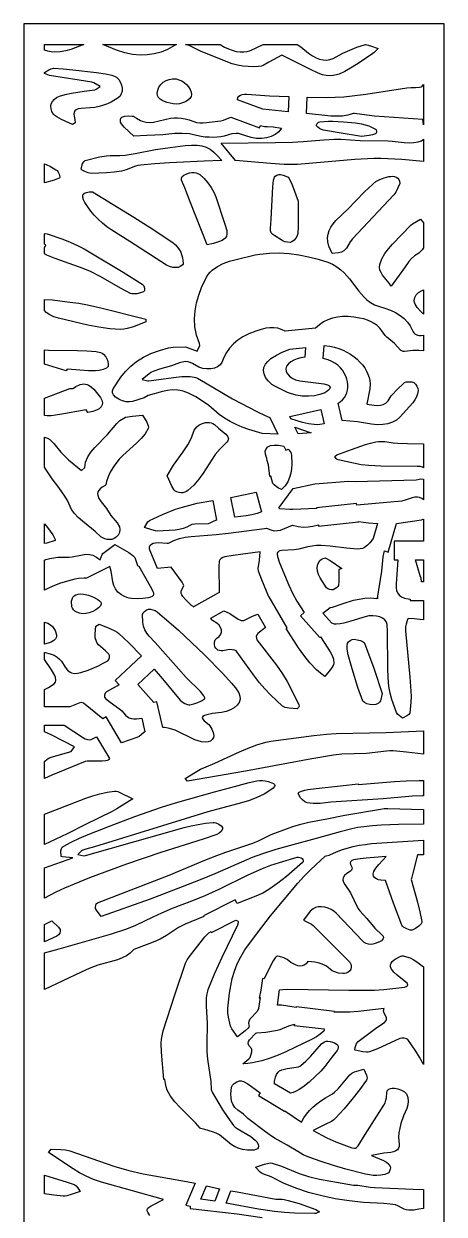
# Model space of a CAD drawing. Extents: x 0 to 408, y 0 to 2000.
# Drawn here: x 0 to 408, y 844 to 2000 of the extents above; entities that cross this region are included whole.
import ezdxf

# ---------------------------------------------------------------- set-up
doc = ezdxf.new("R2010")
doc.units = 0
doc.layers.add('CUT', color=1, linetype='Continuous')
doc.layers.add('OUTLINE', color=7, linetype='Continuous')

msp = doc.modelspace()

# ---------------------------------------------------------------- linework, layer by layer
at = {"layer": 'CUT'}
for points in [[(20, 1980), (58.23, 1980), (45.62, 1975.21), (40.71, 1973.7), (35.43, 1972.72), (29.68, 1972.52), (26.59, 1972.79), (23.35, 1973.37), (20, 1974.25)], [(90.07, 1974.43), (76.64, 1980), (148.34, 1980), (146.1, 1979.03), (139.53, 1975.12), (133.15, 1972.5), (126.6, 1970.7), (119.85, 1969.72), (112.85, 1969.59), (105.57, 1970.32), (97.99, 1971.93)], [(300.21, 1966.45), (309.77, 1971.44), (316.41, 1974.47), (323.34, 1977.2), (330.5, 1979.63), (331.65, 1979.77), (333.08, 1979.59), (336.52, 1978.58), (343.98, 1975.9), (340.16, 1972.22), (338.7, 1971.12), (325.41, 1962.23), (318.58, 1957.89), (311.46, 1953.75), (306.21, 1951.26), (303.33, 1950.32), (300.26, 1949.69), (296.99, 1949.47), (293.5, 1949.75), (289.76, 1950.61), (285.78, 1952.14), (277.45, 1956.09), (250.28, 1969.54), (237.82, 1962.78), (232.18, 1959.37), (230.83, 1958.95), (227.3, 1958.41), (222.9, 1958.25), (217.9, 1958.47), (212.61, 1959.03), (207.32, 1959.95), (202.31, 1961.2), (197.89, 1962.76), (171.41, 1973.55), (160.57, 1978.78), (158.39, 1979.65), (156.96, 1980), (190.61, 1980), (194.92, 1977.39), (198.59, 1975.64), (202.36, 1974.25), (206.15, 1973.25), (209.88, 1972.7), (213.47, 1972.64), (216.84, 1973.11), (219.92, 1974.16), (232.19, 1980), (265.38, 1980), (268.83, 1977.54), (276.4, 1971.62), (280.09, 1968.96), (283.63, 1966.98), (287.06, 1965.64), (290.41, 1964.94), (293.69, 1964.86), (296.95, 1965.37)], [(49.62, 1907.2), (49.91, 1904.01), (47.29, 1902.17), (36.67, 1907.01), (31.92, 1909.53), (30.08, 1910.88), (28.76, 1912.31), (27.31, 1914.88), (26.48, 1917.44), (26.28, 1919.94), (26.7, 1922.33), (27.75, 1924.55), (29.42, 1926.57), (31.72, 1928.32), (34.63, 1929.76), (40.14, 1931.47), (46.17, 1932.7), (58.63, 1934.71), (66.39, 1935.51), (68.81, 1935.94), (70.35, 1936.52), (74.21, 1939.12), (68.04, 1942.56), (65.96, 1943.22), (25.07, 1949.86), (20, 1951.75), (20, 1952.67), (24.19, 1955.23), (26.53, 1956.39), (28.97, 1956.78), (38.25, 1956.18), (47.56, 1955.35), (70.54, 1952.82), (79.34, 1951.46), (85.42, 1950.28), (88.74, 1948.98), (89.99, 1948.14), (92.18, 1945.81), (93.81, 1943.16), (94.89, 1940.33), (95.39, 1937.45), (95.31, 1934.64), (94.64, 1932.04), (93.36, 1929.79), (91.46, 1927.99), (84.86, 1924.05), (81.23, 1922.37), (77.38, 1920.92), (73.28, 1919.74), (68.93, 1918.85), (64.3, 1918.29), (55.73, 1917.92), (52.91, 1917.41), (50.87, 1916.59), (49.51, 1915.46), (48.76, 1914.05), (48.54, 1912.37), (48.77, 1910.44)], [(159.27, 1925.84), (156.83, 1924.39), (154.02, 1923.23), (151, 1922.44), (147.92, 1922.1), (144.94, 1922.28), (139.09, 1923.71), (136.47, 1924.59), (134.15, 1925.64), (132.21, 1926.92), (130.74, 1928.48), (129.82, 1930.37), (129.53, 1932.63), (129.98, 1935.73), (131.15, 1938.57), (132.95, 1941.1), (135.27, 1943.23), (138.02, 1944.9), (141.08, 1946.04), (144.36, 1946.57), (147.76, 1946.44), (150.54, 1945.75), (153.22, 1944.54), (155.74, 1942.9), (158.01, 1940.92), (159.94, 1938.68), (161.44, 1936.27), (162.44, 1933.77), (162.84, 1931.27), (162.43, 1929.36), (161.19, 1927.52)], [(256.63, 1914.5), (231.91, 1917.07), (207.38, 1926.22), (207.86, 1928.43), (208.81, 1929.75), (210.2, 1930.69), (211.98, 1931.3), (214.13, 1931.62), (216.61, 1931.72), (238.45, 1930.21), (257.11, 1929.36)], [(297.92, 1910.38), (274.39, 1912.85), (274.91, 1928.85), (293.91, 1928.55), (302.3, 1928.72), (310.53, 1929.16), (318.53, 1929.93), (332.11, 1931.72), (371.9, 1937.79), (375.96, 1938.03), (380.27, 1938.05), (384.06, 1938.33), (385.52, 1938.72), (386.57, 1939.37), (388, 1940.96), (388, 1902.02), (387.27, 1907.03), (340.27, 1910.47), (332.89, 1911.28), (320.87, 1912.94), (319.71, 1912.78), (314.59, 1911.25), (309.22, 1910.44), (303.65, 1910.19)], [(187.58, 1889.88), (183.79, 1889.71), (179.9, 1889.78), (176.02, 1890.09), (172.22, 1890.64), (164.61, 1892.36), (160.79, 1893.03), (153.59, 1893.66), (146.71, 1893.47), (134.9, 1892.11), (119.39, 1891.63), (106.63, 1890.85), (97.48, 1899.7), (94.81, 1902.85), (93.97, 1904.64), (93.73, 1906.67), (94.13, 1908.46), (95.19, 1909.51), (98.17, 1910.22), (101.82, 1910.56), (105.18, 1910.45), (106.44, 1910.2), (107.26, 1909.81), (109.24, 1908.3), (113.13, 1906.1), (115.03, 1905.37), (118.74, 1904.52), (122.32, 1904.34), (125.77, 1904.66), (142.39, 1908.23), (145.8, 1908.64), (149.23, 1908.75), (152.77, 1908.52), (156.52, 1907.88), (160.54, 1906.78), (164.94, 1905.14), (167.68, 1904.31), (170.73, 1903.92), (174.02, 1903.88), (177.46, 1904.11), (191.33, 1905.84), (193.95, 1906.38), (201.07, 1909.39), (228.91, 1899), (229.75, 1901.29), (233.65, 1900.45), (236.5, 1900.19), (241.94, 1900.04), (250.06, 1898.59), (247.4, 1895.19), (244.05, 1892.48), (240.11, 1890.47), (235.69, 1889.17), (230.89, 1888.6), (225.8, 1888.78), (220.53, 1889.71), (210.43, 1892.97), (208.28, 1893.38), (206.2, 1893.55), (202.02, 1893.16), (194.48, 1890.93), (191.17, 1890.28)], [(285.33, 1899.62), (284.23, 1900.91), (284.17, 1902.01), (284.84, 1903.29), (285.97, 1904.38), (287.29, 1904.92), (295.71, 1905.41), (300.03, 1905.39), (310.24, 1904.84), (322.01, 1903.73), (327.87, 1902.86), (331.31, 1902.05), (334.74, 1900.86), (341.29, 1897.86), (341.91, 1896.93), (342.17, 1895.39), (342.02, 1893.88), (341.38, 1893.03), (338.42, 1892.2), (335.24, 1891.6), (327.89, 1890.67), (308.17, 1893.71), (290.9, 1896.66), (288.98, 1897.28), (287.02, 1898.34)], [(252.77, 1863.53), (239.38, 1864.41), (205.53, 1867.18), (191.59, 1884.03), (244.28, 1884.72), (260.84, 1885.15), (271.11, 1885.74), (291.28, 1887.47), (301.4, 1888.07), (307.6, 1888.01), (326.56, 1886.69), (353.69, 1886.46), (357.51, 1886.21), (369.1, 1884.83), (373.99, 1884.5), (378.58, 1884.62), (382.66, 1885.26), (386.04, 1886.52), (387.41, 1887.4), (388, 1887.96), (388, 1866.38), (367, 1868.17), (353.28, 1869.05), (346.47, 1869.24), (339.74, 1869.19), (321.31, 1868.26), (265.75, 1863.51), (259.35, 1863.33)], [(57.06, 1864.23), (58.53, 1866.47), (59.54, 1867.26), (60.77, 1867.76), (73.3, 1870.87), (80.12, 1871.9), (83.86, 1872.13), (93.1, 1872.09), (98.21, 1872.46), (108.2, 1874), (127.89, 1877.87), (142.18, 1880.03), (156.61, 1881.79), (162.8, 1882.19), (168.13, 1882.1), (172.77, 1881.45), (176.91, 1880.16), (180.74, 1878.18), (184.42, 1875.42), (188.14, 1871.82), (192.08, 1867.32), (175, 1866.77), (141.29, 1864.97), (127.21, 1864.04), (113.17, 1862.84), (110.7, 1862.43), (108.37, 1861.78), (99.5, 1858.18), (94.73, 1856.87), (87.67, 1855.89), (80.37, 1855.24), (65.36, 1854.66), (62.6, 1855.19), (59.36, 1856.46), (56.68, 1857.88), (55.62, 1858.87)], [(34.44, 1853.93), (34.97, 1851.54), (34.85, 1850.68), (34.43, 1850.2), (29.47, 1848.23), (20, 1845.5), (20, 1864.06), (21.68, 1863.45), (25.97, 1861.32), (31.23, 1858.34), (32.22, 1857.56), (33.11, 1856.49)], [(192.64, 1789.76), (189.05, 1788.21), (184.19, 1786.8), (177.96, 1785.42), (161.48, 1827.17), (156.28, 1840.9), (153.09, 1848.27), (153.03, 1850.03), (153.71, 1851.68), (155.34, 1853.16), (158.15, 1854.43), (160.76, 1855.19), (163.08, 1855.61), (165.19, 1855.68), (167.14, 1855.37), (169.01, 1854.67), (170.86, 1853.57), (174.75, 1850.1), (178.62, 1845.6), (181.76, 1841.07), (184.29, 1836.52), (186.35, 1831.95), (195.25, 1805.51), (196.94, 1799.18), (197.14, 1796.14), (196.57, 1793.62), (195.11, 1791.53)], [(247.38, 1853.63), (249.1, 1853.69), (251.59, 1853.12), (254.22, 1852.18), (256.43, 1851.05), (257.63, 1849.89), (260.31, 1843.6), (266.22, 1827.73), (266.31, 1803.35), (265.96, 1796.31), (265.35, 1794.06), (264.04, 1791.93), (262.24, 1789.95), (260.17, 1788.2), (258.54, 1787.8), (255.98, 1787.85), (253.42, 1788.28), (251.76, 1788.99), (249.94, 1790.36), (243.54, 1794.02), (241.66, 1795.4), (240.21, 1797), (239.35, 1798.93), (239.27, 1801.27), (240.22, 1810.44), (241.62, 1841.56), (242.44, 1848.08), (243.22, 1851.23), (244.02, 1852.22), (245.55, 1853.08)], [(302.94, 1808.95), (314.63, 1819.92), (330.46, 1836.43), (338.62, 1844.46), (341.76, 1846.8), (345.58, 1848.77), (349.84, 1850.37), (354.29, 1851.6), (356.1, 1851.9), (357.96, 1851.96), (359.78, 1851.73), (361.46, 1851.19), (362.91, 1850.28), (364.04, 1848.98), (364.76, 1847.25), (364.98, 1845.05), (361.01, 1836.63), (359.01, 1833.91), (319.09, 1791.11), (316.9, 1788.22), (313.06, 1782.16), (310.58, 1779.45), (308.45, 1778.38), (305.54, 1777.77), (299.16, 1776.86), (296.02, 1784.09), (295.11, 1788.2), (294.89, 1792.09), (295.33, 1795.78), (296.39, 1799.29), (298.03, 1802.64), (300.23, 1805.85)], [(68.44, 1814.12), (65.07, 1818.12), (62.02, 1822.27), (59.26, 1826.59), (57.92, 1829.14), (57.2, 1831.28), (57.12, 1833.05), (57.68, 1834.46), (58.91, 1835.53), (60.82, 1836.29), (63.43, 1836.75), (66.75, 1836.93), (106.77, 1812.19), (126.21, 1799.89), (144.96, 1787.39), (147.29, 1785.48), (149.26, 1783.26), (150.91, 1780.81), (152.24, 1778.2), (154.04, 1772.82), (154.82, 1767.69), (154.52, 1766.39), (153.5, 1765.2), (151.89, 1764.22), (149.77, 1763.54), (147.27, 1763.27), (144.5, 1763.48), (141.55, 1764.28), (138.55, 1765.77), (103.01, 1788.69), (85.53, 1799.55), (80.67, 1803), (76.22, 1806.57), (72.15, 1810.27)], [(348.23, 1756.04), (346.71, 1758.45), (345.68, 1760.93), (345.29, 1763.55), (345.65, 1766.39), (347.63, 1771.87), (350.43, 1776.92), (353.86, 1781.64), (357.76, 1786.11), (375.76, 1804.52), (377.15, 1805.68), (385.04, 1810.21), (388, 1806.87), (388, 1782.48), (386.53, 1780.42), (383.36, 1777.4), (379.25, 1774.64), (376.19, 1772.26), (373.8, 1769.33), (369.6, 1763.03), (356.66, 1745.3), (354.47, 1748.31)], [(117.06, 1741.16), (116.74, 1740.32), (116.2, 1739.78), (113.38, 1738.68), (109.79, 1737.93), (106.25, 1737.74), (104.75, 1737.91), (103.56, 1738.29), (93.79, 1743.43), (74.62, 1754.28), (64.69, 1759.44), (57.48, 1762.52), (30.27, 1772.01), (22.38, 1775.4), (20, 1776.73), (20, 1782.42), (21.22, 1785.29), (20, 1786.02), (20, 1796.1), (20.76, 1796.29), (22.74, 1796.2), (37.78, 1790.91), (45.06, 1787.98), (52.08, 1784.82), (58.72, 1781.38), (65.09, 1777.69), (96.55, 1758.79), (114.94, 1747.27), (116.33, 1745.61), (117.08, 1743.34)], [(350.69, 1697.39), (347.62, 1702), (345.42, 1704.62), (342.91, 1706.96), (340.1, 1709.01), (337, 1710.77), (333.6, 1712.25), (329.91, 1713.45), (325.93, 1714.37), (320.25, 1715.25), (314.75, 1715.7), (309.45, 1715.68), (304.38, 1715.18), (299.58, 1714.17), (295.05, 1712.62), (290.84, 1710.51), (286.97, 1707.81), (282.98, 1704.65), (253.68, 1701.66), (250.77, 1703.02), (246.69, 1704.35), (242.82, 1704.98), (238.93, 1704.97), (234.83, 1704.38), (230.28, 1703.25), (225.06, 1701.66), (218.36, 1699.12), (212.56, 1696.17), (207.59, 1692.84), (203.37, 1689.15), (199.79, 1685.11), (196.78, 1680.77), (194.25, 1676.13), (192.09, 1671.23), (190.53, 1668.79), (188.13, 1666.92), (185.06, 1665.64), (181.52, 1664.96), (177.68, 1664.91), (173.74, 1665.5), (169.87, 1666.74), (163.85, 1670.11), (161.6, 1671.13), (159.47, 1671.74), (157.41, 1671.99), (155.38, 1671.91), (151.19, 1670.9), (143.44, 1668.09), (131.77, 1664.78), (126.17, 1662.86), (123.18, 1661.31), (114.74, 1654.75), (120.21, 1653.42), (121.22, 1653.38), (145.36, 1656.59), (153.44, 1657.42), (157.28, 1657.61), (161.37, 1657.48), (165.26, 1656.93), (166.99, 1656.45), (168.49, 1655.83), (176.48, 1651.49), (202.63, 1635.87), (226.97, 1623.29), (234.19, 1619.68), (238.74, 1617.63), (246.57, 1601.63), (231.28, 1602.25), (218.25, 1606.18), (212.01, 1608.44), (206, 1610.98), (200.24, 1613.82), (194.78, 1617.03), (189.63, 1620.64), (179.45, 1629.32), (173.42, 1633.71), (166.86, 1637.76), (159.9, 1641.36), (157.17, 1642.49), (154.51, 1643.35), (151.89, 1643.96), (149.33, 1644.34), (144.32, 1644.48), (139.46, 1643.97), (134.71, 1642.98), (120.8, 1639.03), (116.88, 1636.89), (105.62, 1633.28), (102.61, 1632.91), (99.4, 1633.06), (95.94, 1633.89), (94.1, 1634.61), (92.17, 1635.57), (88.96, 1637.66), (87.02, 1639.69), (86.14, 1641.66), (86.11, 1643.59), (86.71, 1645.49), (94.1, 1657.08), (98.59, 1662.58), (103.71, 1667.65), (109.51, 1672.26), (116.06, 1676.37), (123.39, 1679.93), (131.55, 1682.91), (140.58, 1685.28), (145.01, 1685.94), (156.9, 1686.39), (168.4, 1682.09), (170.82, 1687.76), (170.62, 1689.57), (167.7, 1697.82), (166.1, 1705.86), (165.65, 1713.71), (166.23, 1721.41), (167.68, 1728.98), (169.85, 1736.46), (172.59, 1743.89), (177.2, 1754.08), (178.89, 1756.59), (180.82, 1758.85), (182.97, 1760.89), (187.85, 1764.35), (193.41, 1767.13), (199.52, 1769.4), (206.04, 1771.31), (224.49, 1775.71), (229.17, 1776.5), (238.55, 1777.43), (247.96, 1777.55), (257.39, 1776.94), (266.83, 1775.66), (276.27, 1773.8), (285.7, 1771.42), (295.12, 1768.59), (299.62, 1766.69), (303.9, 1764.13), (307.76, 1761.17), (311.01, 1758.09), (316.04, 1752.27), (325.24, 1740.36), (330.2, 1734.56), (333.06, 1731.89), (336.54, 1729.35), (340.39, 1727.24), (344.35, 1725.81), (350.42, 1724.06), (355.92, 1722.01), (360.86, 1719.65), (365.23, 1716.95), (369.04, 1713.89), (372.28, 1710.47), (374.96, 1706.66), (377.74, 1701.07), (378.57, 1699.9), (379.57, 1698.94), (380.76, 1698.2), (382.15, 1697.68), (383.74, 1697.4), (385.56, 1697.36), (388, 1697.65), (388, 1682.5), (383.3, 1682.98), (378.05, 1682.83), (369.52, 1681.84), (368.12, 1681.98), (366.94, 1682.35), (365.92, 1682.96), (359.79, 1689.49), (352.23, 1695.76)], [(383.15, 1739.15), (386.1, 1740.91), (388, 1741.58), (388, 1718.22), (384.81, 1721.26), (381.89, 1724.54), (379.75, 1727.86), (379.16, 1729.46), (378.96, 1730.99), (379.49, 1734.18), (380.92, 1736.9)], [(20, 1721.62), (20, 1732.46), (27.71, 1731.94), (44.82, 1729.9), (53.3, 1728.7), (61.65, 1727.15), (76.01, 1723.88), (118.34, 1713.33), (118.56, 1710.58), (106.39, 1705.95), (100.19, 1704.06), (97, 1703.52), (93.72, 1703.36), (83.33, 1703.98), (72.68, 1705.37), (62.02, 1707.41), (33.51, 1714.13), (29.18, 1715.58), (25.19, 1717.45), (21.67, 1719.87)], [(291.4, 1687.72), (297.12, 1686.99), (301.54, 1685.99), (305.77, 1684.67), (309.8, 1683.07), (313.6, 1681.2), (317.17, 1679.1), (320.48, 1676.78), (323.51, 1674.28), (326.26, 1671.62), (328.71, 1668.82), (330.83, 1665.91), (332.62, 1662.91), (334.05, 1659.85), (335.11, 1656.75), (335.78, 1653.63), (336.05, 1650.53), (335.77, 1645.67), (332.8, 1630.83), (339.89, 1629.66), (343.09, 1629.47), (346.06, 1629.7), (348.78, 1630.44), (351.26, 1631.82), (353.48, 1633.93), (356.6, 1638.72), (358.06, 1640.55), (361.64, 1644.23), (369.48, 1651.6), (371.16, 1652.25), (373.87, 1652.49), (376.62, 1652.31), (378.46, 1651.72), (380.16, 1650.08), (381.47, 1648.13), (382.31, 1646.08), (382.61, 1644.12), (382.22, 1640.79), (381.14, 1637.73), (379.51, 1634.86), (377.48, 1632.15), (365.08, 1618.13), (361.59, 1615.32), (357.68, 1613.2), (353.34, 1611.75), (348.54, 1610.96), (343.26, 1610.8), (337.47, 1611.26), (324, 1613.48), (309.01, 1614.81), (305.18, 1631.75), (307.12, 1633.11), (309.3, 1635.08), (311.11, 1637.2), (312.53, 1639.45), (313.59, 1641.83), (314.27, 1644.32), (314.6, 1646.91), (314.57, 1649.57), (314.2, 1652.3), (313.47, 1655.08), (312.41, 1657.9), (311.02, 1660.75), (309.29, 1663.61), (307.29, 1666.15), (304.85, 1668.43), (302.02, 1670.43), (298.86, 1672.17), (295.43, 1673.63), (290.48, 1675.11)], [(81.98, 1670.32), (81.71, 1667.36), (81.2, 1666.54), (80.2, 1665.77), (77.13, 1664.43), (73.29, 1663.5), (69.5, 1663.1), (62.77, 1663.18), (42.07, 1664.73), (41.18, 1663.18), (20, 1669.55), (20, 1683.55), (23.93, 1683.28), (52, 1682.92), (61.3, 1682.6), (65.73, 1682.32), (70.36, 1681.77), (74.47, 1680.84), (76.11, 1680.2), (77.34, 1679.41), (79.73, 1676.7), (81.29, 1673.55)], [(272.71, 1676.26), (268.81, 1675.6), (265.35, 1674.63), (262.16, 1673.34), (259.3, 1671.71), (256.83, 1669.74), (255.09, 1667.45), (254.38, 1665.01), (254.64, 1662.53), (255.79, 1660.12), (257.75, 1657.9), (260.45, 1655.98), (263.82, 1654.48), (267.79, 1653.51), (291.28, 1650.4), (294.6, 1649.52), (296.07, 1648.84), (297.09, 1648.04), (297.37, 1647.21), (296.56, 1645.12), (295.78, 1644.25), (294.07, 1642.93), (292.08, 1641.78), (287.43, 1639.98), (282.08, 1638.84), (276.27, 1638.37), (270.27, 1638.57), (264.33, 1639.45), (258.7, 1641.01), (256.08, 1642.05), (243.63, 1648.04), (240.82, 1649.91), (237.22, 1653.31), (234.67, 1656.7), (233.14, 1660.04), (232.6, 1663.3), (233.04, 1666.45), (234.42, 1669.46), (236.72, 1672.29), (239.9, 1674.91), (245.19, 1678.25), (250.87, 1681.18), (258.15, 1684.04), (273.39, 1685.59)], [(60, 1650.27), (61.5, 1649.91), (62.9, 1649.32), (65.49, 1647.58), (67.87, 1645.25), (74.56, 1637.03), (75.83, 1634.51), (76.37, 1632.16), (76.14, 1630), (75.11, 1628.05), (73.27, 1626.31), (70.58, 1624.8), (67.01, 1623.54), (61.99, 1622.61), (60.47, 1625.19), (35.09, 1620.57), (26.39, 1619.38), (22.59, 1619.3), (20, 1619.6), (20, 1636.46), (26.76, 1639.15), (44.61, 1645.78), (47.44, 1646.03), (48.14, 1646.25), (50.54, 1647.79), (54.78, 1649.75), (56.66, 1650.22), (58.39, 1650.38)], [(80.97, 1499.39), (78.72, 1499.95), (76.6, 1500.86), (74.7, 1502.05), (69.39, 1507.09), (56.83, 1517.27), (52.81, 1520.79), (49.21, 1524.52), (46.24, 1528.58), (42.25, 1537.32), (39.89, 1541.55), (34.07, 1549.95), (27.66, 1558.34), (21.69, 1566.82), (20, 1569.59), (20, 1598.79), (23.11, 1597.72), (25.3, 1596.32), (29.14, 1592.37), (36.03, 1584.17), (39.71, 1580.17), (43.35, 1576.79), (55.98, 1566.43), (59, 1568.75), (59.19, 1569.12), (60.03, 1574.55), (62.1, 1579.54), (65.13, 1584.17), (68.84, 1588.54), (81.35, 1601.11), (90.26, 1611.86), (93.35, 1614.78), (97.03, 1617.22), (98.81, 1617.96), (100.84, 1618.51), (105.41, 1619.2), (115.09, 1620.13), (119.28, 1613.13), (120.78, 1609.81), (120.98, 1608.31), (120.65, 1606.97), (117.62, 1602), (113.75, 1597.27), (109.26, 1592.74), (96.26, 1581.02), (92.63, 1577.16), (89.33, 1573.17), (86.4, 1569.04), (83.87, 1564.75), (81.79, 1560.29), (80.18, 1555.65), (79.53, 1552.39), (78.83, 1551.69), (76.14, 1550.16), (74.13, 1548.61), (72.74, 1547.05), (71.91, 1545.48), (71.58, 1543.89), (71.68, 1542.3), (72.92, 1539.1), (75.1, 1535.88), (80.24, 1529.5), (84.54, 1522.62), (90.61, 1515.35), (92.82, 1511.63), (93.32, 1509.02), (92.89, 1506.24), (91.66, 1503.61), (89.73, 1501.44), (87.73, 1500.19), (85.55, 1499.46), (83.27, 1499.21)], [(274.19, 1622.16), (288.33, 1625.46), (291.46, 1611.63), (287.45, 1610.91), (284.67, 1610.78), (281.88, 1610.89), (276.25, 1611.7), (270.58, 1613.06), (259.26, 1616.32), (258.08, 1618.73)], [(183.44, 1611.99), (185.07, 1610.91), (188.86, 1607.45), (196.18, 1601.56), (197.82, 1599.52), (198.53, 1597.38), (198, 1595.11), (197.17, 1593.92), (190.43, 1587.38), (185.83, 1581.69), (174.21, 1563.7), (170.02, 1557.82), (165.14, 1552.2), (159.25, 1546.97), (157.87, 1546.06), (156.22, 1545.25), (154.45, 1544.69), (152.71, 1544.55), (150.68, 1544.91), (148.53, 1545.66), (146.68, 1546.65), (145.52, 1547.73), (143.64, 1551.04), (139.14, 1561.05), (145.33, 1571.52), (154.79, 1584.55), (159.17, 1591.13), (162.61, 1597.94), (165.44, 1605.54), (166.51, 1607.25), (167.95, 1608.82), (169.89, 1610.25), (172.43, 1611.51), (176.45, 1612.8), (178.31, 1613.06), (180.07, 1613.04), (181.78, 1612.69)], [(266.35, 1601.84), (263.15, 1608.37), (278.91, 1602.9)], [(259.94, 1581.32), (260.15, 1572.39), (259.86, 1567.99), (259.18, 1563.68), (257.97, 1559.47), (256.14, 1555.39), (253.57, 1551.48), (250.15, 1547.76), (247.24, 1549.22), (244.85, 1550.75), (242.93, 1552.34), (241.61, 1553.78), (239.72, 1560.85), (238.64, 1560.56), (237.55, 1571.75), (236.07, 1576.09), (235.79, 1577.87), (234.44, 1582.2), (234.31, 1585.12), (235.1, 1587.49), (236.81, 1589.27), (239.4, 1590.43), (242.85, 1590.93), (247.14, 1590.76), (252.24, 1589.88), (254.2, 1586.03), (256.43, 1587.15), (257.29, 1586.36), (259.14, 1583.73)], [(305.13, 1576.67), (304.08, 1577.13), (303.11, 1577.94), (301.88, 1579.83), (302.08, 1580.39), (303.8, 1581.53), (318.12, 1586.81), (331.52, 1591.4), (336.52, 1592.92), (341.64, 1594.06), (344.36, 1594.38), (347.25, 1594.49), (350.35, 1594.35), (358.35, 1593.24), (363.02, 1592.81), (372.42, 1592.42), (388, 1592.26), (388, 1569.03), (387.03, 1569.46), (384.61, 1570.06), (381.72, 1570.3), (346.6, 1570.52), (334.74, 1571.04), (327.39, 1571.89), (319.98, 1573.29)], [(356.03, 1535.69), (323.16, 1532.71), (322.97, 1534.42), (284.16, 1530.05), (284.22, 1529.55), (260.98, 1528.29), (258.24, 1528.31), (248.19, 1529.17), (247.88, 1530.33), (261.53, 1548.92), (282.6, 1553.4), (315.08, 1556.04), (321.58, 1555.76), (380.89, 1557.4), (385.42, 1558.23), (388, 1558.05), (388, 1537.98), (386.21, 1539.21), (384.16, 1540.12), (382.02, 1540.52), (379.65, 1540.43), (376.94, 1539.87), (370.01, 1537.4), (366.92, 1536.55), (363.4, 1536.13)], [(225.47, 1545.15), (230.54, 1526.17), (226.44, 1524.48), (221.23, 1523.11), (215.94, 1522.2), (204.68, 1521.11), (201.07, 1540.24)], [(154.12, 1530.85), (161.09, 1532.8), (168.33, 1534.45), (183.54, 1537.06), (187.12, 1518.12), (184.43, 1517.13), (180.63, 1515.06), (179.04, 1514.56), (165.98, 1514.18), (163.2, 1513.86), (161.2, 1513.07), (158.06, 1511.17), (154.6, 1509.86), (150.89, 1509.02), (147, 1508.51), (129.45, 1507.43), (127.82, 1507.65), (124.32, 1508.61), (117.07, 1511.09), (120.39, 1516.44), (122.1, 1517.73), (134.47, 1523.53), (147.38, 1528.64)], [(28.02, 1503.83), (30.51, 1499.22), (30.51, 1498.23), (22.21, 1495.84), (20, 1495.48), (20, 1514.49), (22.83, 1510.9)], [(286.12, 1512.17), (324.94, 1516.54), (324.92, 1516.72), (334.6, 1515.5), (343.14, 1514.71), (338.94, 1500.28), (335.86, 1496.19), (333.44, 1493.71), (330.69, 1491.47), (328.87, 1490.64), (326.42, 1490.18), (323.47, 1490.03), (320.17, 1490.13), (313.07, 1490.8), (297.32, 1492.79), (288.52, 1493.43), (284.16, 1493.39), (279.84, 1493.01), (275.53, 1492.22), (267.05, 1489.83), (262.39, 1489.2), (250.27, 1488.75), (248.51, 1488.4), (247.26, 1487.83), (246.46, 1487.08), (246.03, 1486.18), (245.91, 1485.15), (246.29, 1482.83), (248.24, 1476.75), (257.34, 1454.95), (260.92, 1447.13), (265.07, 1439.46), (272.03, 1428.38), (268.6, 1425.31), (287.19, 1404.1), (287.94, 1404.77), (295.14, 1393.87), (297.3, 1390.32), (299.17, 1386.65), (300.44, 1382.98), (300.79, 1379.38), (300.5, 1377.85), (299.85, 1376.32), (297.73, 1373.2), (292.11, 1366.19), (287.97, 1369.46), (284.18, 1372.81), (277.5, 1379.73), (271.78, 1386.88), (266.72, 1394.17), (254.62, 1413.02), (255.63, 1413.63), (237.98, 1443.69), (237.83, 1443.6), (230.96, 1460.29), (227.9, 1468.55), (227.46, 1471.2), (228.64, 1479.39), (229.47, 1487.51), (203.03, 1483.77), (195.09, 1482.46), (193.22, 1481.86), (191.47, 1480.84), (190.14, 1479.6), (189.57, 1478.35), (189.36, 1473.22), (189.57, 1448), (164.85, 1434.11), (164.95, 1433.92), (162.84, 1435.32), (156.85, 1441.02), (154.22, 1443.99), (153.35, 1445.46), (152.83, 1446.95), (152.69, 1448.47), (152.96, 1450.04), (155.23, 1454.32), (155.06, 1455.42), (153.64, 1458.06), (142.96, 1472.41), (129.9, 1471.05), (122.7, 1488.34), (122.09, 1490.4), (122.07, 1492.18), (122.65, 1493.66), (123.78, 1494.83), (125.47, 1495.68), (127.67, 1496.2), (130.38, 1496.37), (139.29, 1495.61), (140.56, 1495.9), (145.59, 1498.4), (150.97, 1500.21), (156.63, 1501.46), (162.49, 1502.29), (186.63, 1504.06), (198.51, 1505.36), (233.49, 1509.97), (235.46, 1510.38), (239.67, 1508.63), (243.08, 1507.88), (246.17, 1507.9), (249.03, 1508.49), (260.74, 1513.4), (266.21, 1511.9), (271.19, 1511.32), (275.98, 1511.49), (280.56, 1512.19), (285.96, 1513.62)], [(370.44, 1410.6), (374.68, 1365.8), (375.76, 1352.23), (375.94, 1346.88), (375.77, 1341.52), (374.54, 1330.87), (373.66, 1329.51), (371.84, 1328.26), (367.53, 1325.82), (362.65, 1329.89), (361.72, 1331.35), (357.33, 1343.95), (355.53, 1350.29), (354.35, 1356.65), (353.6, 1365.42), (353.32, 1374.21), (353.05, 1410.46), (352.72, 1416.69), (352.03, 1419.12), (350.5, 1421.21), (348.25, 1422.92), (345.42, 1424.21), (342.16, 1425.04), (338.6, 1425.37), (334.89, 1425.16), (331.16, 1424.36), (317.49, 1420.01), (310.5, 1418.18), (306.92, 1417.52), (303.28, 1417.09), (301.41, 1417.2), (298.8, 1418.01), (290.17, 1427.85), (297.3, 1433.15), (299.73, 1433.7), (309.86, 1437.16), (320.08, 1440.35), (325.38, 1441.55), (330.89, 1442.33), (336.66, 1442.58), (342.76, 1442.19), (343.88, 1442.37), (343.31, 1442.31), (347.61, 1468.54), (348.81, 1482.48), (349.68, 1487.04), (350.02, 1488.18), (353.68, 1487.1), (361.72, 1514.79), (385.9, 1518.57), (387.52, 1519), (388, 1519.21), (388, 1497.59), (359.37, 1497.58), (359.37, 1479.58), (362.91, 1479.58), (361.32, 1456.15), (361.34, 1452.58), (361.85, 1449.57), (362.88, 1447.08), (364.48, 1445.08), (366.71, 1443.52), (369.59, 1442.38), (373.18, 1441.61), (374.95, 1441.44), (374.95, 1440.16), (388, 1440.17), (388, 1421.32), (384.67, 1421.71), (378.89, 1422.24), (373.1, 1422.49), (372.69, 1422.27), (371.92, 1420.74), (370.97, 1417.01), (370.55, 1414.59)], [(88.94, 1451.34), (87.41, 1454.64), (86.5, 1458.1), (84.84, 1468.7), (83.41, 1473.24), (60.9, 1461.68), (58.66, 1461.83), (52.95, 1461.34), (49.62, 1460.74), (42.37, 1458.96), (34.78, 1456.54), (27.42, 1453.69), (20.88, 1450.58), (20, 1450.03), (20, 1479.29), (21.49, 1479.87), (25.19, 1480.8), (33.07, 1482.03), (36.49, 1482.24), (43.54, 1482.15), (46.89, 1482.42), (56.92, 1484.56), (60.25, 1484.95), (63.61, 1484.84), (67.01, 1484.02), (70.48, 1482.29), (74.02, 1479.45), (75.98, 1484.73), (76.83, 1485.8), (88.34, 1494.51), (102.02, 1486.78), (105.95, 1483.92), (107.69, 1481.79), (110.36, 1474.14), (110.7, 1473.79), (111.72, 1473.4), (123.96, 1451.66), (125.37, 1448.82), (125.75, 1447.46), (125.79, 1446.18), (125.41, 1445.03), (124.51, 1444.05), (122.99, 1443.29), (120.77, 1442.77), (115.51, 1442.14), (109.94, 1441.81), (104.57, 1442.05), (102.12, 1442.47), (99.91, 1443.11), (97.23, 1444.26), (94.94, 1445.5), (91.37, 1448.27)], [(296.71, 1450.94), (294.89, 1451.67), (293.85, 1452.48), (287.77, 1462.18), (286.06, 1465.44), (284.91, 1468.73), (284.58, 1472.06), (285.29, 1475.43), (287.31, 1478.85), (288.59, 1479.84), (290.44, 1480.72), (292.86, 1481.39), (293.23, 1481.35), (297.21, 1478.88), (308.58, 1471.12), (305.74, 1470.32), (305.83, 1458.66), (305.49, 1454.81), (304.89, 1453.54), (303.61, 1452.32), (301.92, 1451.27), (300.1, 1450.5), (298.66, 1450.49)], [(386.01, 1458.17), (385.55, 1461.9), (384.76, 1463.96), (380.15, 1479.59), (388, 1479.6), (388, 1458.17)], [(46.79, 1441.53), (47.66, 1443.2), (48.94, 1444.56), (50.63, 1445.58), (52.69, 1446.22), (55.09, 1446.47), (57.81, 1446.3), (62.69, 1445.24), (67.57, 1443.45), (71.78, 1441.17), (73.43, 1439.91), (74.66, 1438.62), (75.05, 1437.81), (75.11, 1436.93), (74.3, 1435.03), (72.49, 1433.05), (69.92, 1431.16), (66.85, 1429.48), (63.53, 1428.18), (60.2, 1427.41), (57.14, 1427.3), (53.94, 1427.83), (51.42, 1428.67), (49.52, 1429.77), (48.16, 1431.08), (47.24, 1432.54), (46.71, 1434.11), (46.38, 1439.57)], [(196.52, 1332.27), (191.91, 1331.32), (183.13, 1330.34), (177.53, 1329.21), (175.38, 1328.49), (173.89, 1327.59), (173.24, 1326.43), (173.59, 1324.96), (175.12, 1323.11), (179.42, 1319.63), (180.62, 1318.28), (182.45, 1315.23), (183.68, 1311.94), (184.5, 1308.69), (184.18, 1307), (182.89, 1305.13), (181.04, 1303.56), (179.07, 1302.77), (175.88, 1302.66), (172.47, 1303.03), (169.11, 1303.77), (166.06, 1304.79), (146.95, 1314.14), (143.62, 1315.32), (140.16, 1316.18), (136.59, 1316.66), (134.88, 1316.72), (129.07, 1341.66), (126.26, 1340.99), (110.76, 1358.58), (126.41, 1373.41), (134.64, 1364.15), (151.89, 1343.43), (153.8, 1341.79), (156.37, 1340.24), (159.01, 1339.16), (160.18, 1338.91), (161.17, 1338.91), (165.11, 1339.82), (168.89, 1341.13), (172.36, 1342.76), (175.41, 1344.62), (175.66, 1345.06), (175.56, 1345.75), (174.59, 1347.61), (171.35, 1351.66), (157.51, 1365.41), (127.4, 1399.41), (121.82, 1405.41), (119.32, 1408.46), (117.46, 1411.62), (116.18, 1415.3), (115.47, 1419.07), (115.19, 1426.64), (115.73, 1428.11), (117.06, 1429.58), (118.87, 1430.82), (120.87, 1431.6), (122.84, 1431.64), (125.26, 1431.14), (127.61, 1430.28), (129.38, 1429.23), (149.98, 1411.26), (175.25, 1387.25), (193.3, 1369.24), (201.64, 1359.99), (205.33, 1355.21), (208.57, 1350.34), (209.8, 1347.25), (209.86, 1344.16), (208.86, 1341.17), (206.92, 1338.38), (204.14, 1335.9), (200.64, 1333.83)], [(183.19, 1420.55), (182.34, 1421.43), (181.47, 1422.87), (194.07, 1429.95), (196.27, 1429.19), (199.91, 1427.36), (208.15, 1421.94), (209.61, 1421.2), (210.97, 1420.78), (212.26, 1420.65), (213.54, 1420.81), (214.87, 1421.25), (221.18, 1424.7), (225.04, 1426.16), (227.21, 1426.74), (234.67, 1414.04), (227.07, 1407.99), (226.13, 1406.73), (225.66, 1405.14), (225.7, 1403.49), (226.29, 1402.07), (245.2, 1377.29), (251.03, 1368.96), (255.55, 1361.5), (259.58, 1353.92), (267.08, 1338.66), (267.1, 1337.59), (266.57, 1336.32), (265.4, 1334.84), (257.39, 1335.58), (253.77, 1336.24), (252.31, 1336.76), (251.19, 1337.45), (245.11, 1342.87), (239.34, 1348.48), (233.92, 1354.26), (228.88, 1360.18), (222.99, 1367.82), (206.14, 1391.15), (204.76, 1391.83), (202.33, 1392.26), (199.65, 1392.37), (193.32, 1391.13), (191.49, 1391.12), (189.86, 1391.4), (188.44, 1391.96), (187.24, 1392.78), (186.27, 1393.86), (185.54, 1395.18), (185, 1397.32), (185.06, 1399.64), (185.78, 1401.78), (187.2, 1403.37), (189.53, 1405.28), (191.07, 1407.34), (191.83, 1409.48), (191.81, 1411.67), (191.02, 1413.86), (189.48, 1415.99), (187.18, 1418.02)], [(26.57, 1399.74), (23.57, 1398.55), (20, 1397.68), (20, 1419.06), (23.21, 1417.99), (25.74, 1416.59), (27.73, 1414.92), (29.25, 1413.05), (30.39, 1411.02), (31.83, 1406.79), (31.81, 1404.79), (30.83, 1402.92), (29.04, 1401.22)], [(20, 1389.58), (20.85, 1389.49), (25.51, 1388.39), (29.31, 1386.89), (32.36, 1385.1), (34.75, 1383.13), (36.57, 1381.1), (40.02, 1375.38), (42.36, 1372.41), (44.93, 1370.5), (46.3, 1369.9), (49.18, 1369.32), (52.25, 1369.43), (55.5, 1370.1), (62.43, 1372.49), (72.38, 1376.75), (77.07, 1379.1), (81.48, 1381.62), (82.63, 1382.89), (83.19, 1384.66), (83.12, 1386.54), (82.41, 1388.13), (79.38, 1391.2), (72.63, 1397.12), (71.34, 1398.66), (70.39, 1400.25), (69.41, 1403.89), (69.34, 1407.68), (69.9, 1415.34), (73.07, 1417.14), (83.57, 1412.9), (88.46, 1410.64), (90.56, 1409.37), (92.36, 1407.97), (101.93, 1398.86), (114.15, 1386.45), (88.64, 1362.28), (92.42, 1358.22), (80.23, 1351.35), (79.05, 1349.98), (78.41, 1348.18), (78.4, 1346.36), (79.13, 1344.98), (83.66, 1341.45), (93.24, 1334.67), (95.25, 1332.88), (98.7, 1328.9), (100.51, 1327.31), (102.41, 1326.16), (104.46, 1325.42), (106.71, 1325.06), (109.23, 1325.05), (114.48, 1325.79), (117.57, 1312.53), (116.07, 1311.61), (111.8, 1308.17), (109.67, 1307.15), (94.9, 1301.84), (79.86, 1327.2), (76.56, 1325.2), (57.92, 1340.54), (56.3, 1340.91), (54.44, 1340.73), (44.72, 1336.91), (20, 1336.9), (20, 1353.71), (23.8, 1355.64), (29.59, 1359.09), (30.81, 1360.65), (31.2, 1362.82), (30.89, 1365.18), (30.05, 1367.33), (26.87, 1372.69), (20, 1382.96)], [(347.89, 1349.96), (346.2, 1342.78), (345.34, 1341.29), (343.89, 1340.06), (341.64, 1339.19), (338.39, 1338.73), (335.82, 1339), (332.96, 1339.89), (330.51, 1341.13), (329.19, 1342.45), (324.34, 1355.78), (318.64, 1373.74), (314.65, 1387.28), (313.76, 1393), (313.76, 1395.85), (314.15, 1398.64), (315.02, 1399.97), (316.73, 1401.26), (318.77, 1402.22), (320.63, 1402.51), (323.66, 1402.02), (326.84, 1401.12), (329.46, 1399.96), (330.34, 1399.32), (330.82, 1398.67), (339.61, 1374.3)], [(20, 1318.92), (39.17, 1318.93), (57.82, 1306.61), (59.55, 1305.82), (61.76, 1305.2), (63.88, 1304.9), (65.33, 1305.06), (70.63, 1307.78), (83.05, 1286.81), (82.67, 1285.88), (81.97, 1285.13), (80.92, 1284.63), (79.53, 1284.32), (76.06, 1284.1), (63.63, 1284.23), (61.41, 1284.16), (59.54, 1283.74), (27.1, 1270.41), (20, 1267.4), (20, 1283.67), (20.45, 1283.95), (22.78, 1286.07), (24.28, 1287.1), (26.39, 1287.89), (45.96, 1293.55), (49.12, 1297.89), (27.08, 1309.3), (20, 1312.59)], [(185.49, 1282.08), (209.46, 1293.33), (217.59, 1296.84), (226.05, 1299.92), (234.98, 1302.41), (239.68, 1303.38), (281.43, 1309.03), (293.68, 1310.31), (303.07, 1310.9), (351.72, 1311.85), (388, 1313.41), (388, 1290.75), (371.52, 1292.8), (358.42, 1294.01), (355.27, 1294.1), (352.11, 1293.96), (332.74, 1291.54), (308.57, 1290.84), (300.71, 1289.99), (279.59, 1286.35), (215.32, 1274.37), (158.79, 1264.64), (156.49, 1267.12), (166.48, 1273.29), (171.6, 1276.2), (177.11, 1278.67)], [(191.58, 1215.94), (189.63, 1214.07), (187.36, 1212.83), (174.01, 1208.43), (133.11, 1195.55), (99.65, 1184.14), (63.84, 1170.71), (39.36, 1160.72), (31.18, 1156.95), (20, 1151.21), (20, 1180.59), (47.44, 1190.17), (37.44, 1191.16), (36.27, 1191.56), (35.99, 1197), (36.61, 1199.48), (37.27, 1200.48), (38.22, 1201.24), (46, 1205.36), (54.08, 1209.22), (62.38, 1212.87), (83.13, 1221.1), (107.9, 1230.24), (133.71, 1239.34), (147.36, 1243.6), (184.95, 1254.21), (204.52, 1259.57), (218.81, 1263.25), (226.03, 1264.88), (228.67, 1265.21), (231.53, 1265.2), (234.39, 1264.88), (237, 1264.29), (240.86, 1263.05), (242.3, 1262.38), (243.25, 1261.58), (243.59, 1260.62), (243.18, 1259.44), (241.92, 1257.98), (239.66, 1256.19), (233.22, 1252.2), (226.31, 1248.85), (219.01, 1246), (211.4, 1243.55), (178.76, 1234.91), (68.7, 1200.84), (60.08, 1198.74), (57.39, 1197.85), (55.92, 1197), (52.44, 1193.48), (58.31, 1192.32), (59.92, 1192.44), (155.51, 1219.7), (162.33, 1221.38), (169.35, 1222.75), (176.48, 1223.81), (183.63, 1224.6), (184.84, 1224.55), (186.22, 1224.25), (189.15, 1223.06), (191.66, 1221.44), (192.99, 1219.79), (192.82, 1217.99)], [(272.68, 1256.1), (275.64, 1256.73), (283.6, 1257.68), (307.47, 1260.02), (324.59, 1262.24), (324.75, 1261.51), (359.69, 1264.32), (371.25, 1264.99), (383.81, 1265.4), (388, 1265.47), (388, 1250.55), (386.83, 1250.57), (377.35, 1250.16), (348.72, 1247.49), (298.14, 1244.16), (287.54, 1243.13), (280.94, 1243.07), (277.79, 1243.29), (274.9, 1243.81), (272.59, 1244.73), (270.33, 1246.46), (268.5, 1248.55), (267.15, 1250.82), (266.35, 1253.1), (266.54, 1253.51), (267.22, 1254), (269.6, 1255.1)], [(20, 1232.67), (44.3, 1242.11), (60.3, 1248.1), (66.91, 1250.38), (73.75, 1252.4), (80.77, 1254.02), (87.89, 1255.08), (89.54, 1255.03), (91.34, 1254.58), (93.28, 1253.81), (105.72, 1247.47), (90.15, 1237.71), (85.6, 1235.15), (59.96, 1222.72), (42.03, 1213.56), (20, 1203.3)], [(70.51, 1139.32), (69.72, 1141), (69.53, 1142.47), (69.75, 1144.09), (70.38, 1145.52), (71.44, 1146.42), (140.95, 1173.48), (175.62, 1187.93), (187.18, 1192.56), (195.92, 1195.68), (213.67, 1201.45), (222.33, 1204.51), (228.42, 1207.1), (240.11, 1212.77), (246.17, 1215.33), (261.1, 1220.61), (268.77, 1222.9), (276.58, 1224.78), (294.11, 1228.27), (311.6, 1231.53), (346.31, 1237.64), (349.8, 1238.07), (353.39, 1238.23), (388, 1237.15), (388, 1223.07), (363.51, 1222.52), (346.81, 1221.84), (338.48, 1221.26), (330.16, 1220.46), (324.28, 1219.63), (318.45, 1218.52), (306.9, 1215.64), (283.86, 1209.03), (257.61, 1202.06), (244.49, 1198.35), (231.55, 1194.28), (221.54, 1190.56), (185.38, 1174.83), (171.22, 1169.01), (153.79, 1162.14), (122.5, 1150.24), (75.19, 1133.28)], [(374.93, 1120.18), (371.73, 1121.32), (368.61, 1123), (367.47, 1123.91), (366.83, 1124.79), (358.72, 1146.13), (350.9, 1168.35), (346.41, 1168.53), (344.18, 1168.98), (342.19, 1169.73), (340.58, 1170.85), (339.53, 1172.38), (339.19, 1174.38), (339.73, 1176.89), (341.68, 1180.38), (344.6, 1183.83), (351.77, 1191.41), (332.43, 1190), (326.38, 1189.4), (322.01, 1188.76), (320.09, 1188.27), (318.51, 1187.58), (317.4, 1186.63), (316.89, 1185.37), (317.12, 1183.74), (318.54, 1180.64), (318.41, 1179.39), (317.89, 1178.2), (317.05, 1177.38), (313.61, 1175.17), (311.32, 1173.04), (310.08, 1170.93), (309.77, 1168.79), (310.25, 1166.57), (311.43, 1164.21), (317.21, 1156.21), (324.27, 1141.54), (326.25, 1138.68), (332.94, 1131.46), (340.58, 1122.12), (347.95, 1115.26), (348.74, 1114.08), (349.06, 1112.96), (348.9, 1111.88), (348.23, 1110.83), (347.01, 1109.78), (345.22, 1108.72), (340.92, 1106.94), (338.75, 1106.43), (336.59, 1106.24), (334.48, 1106.42), (332.43, 1107.02), (330.47, 1108.09), (328.63, 1109.67), (303.17, 1136.51), (300.97, 1138.43), (298.28, 1140.05), (295.27, 1141.33), (292.09, 1142.22), (288.9, 1142.67), (285.84, 1142.63), (283.09, 1142.06), (280.8, 1140.9), (278.02, 1138.44), (271.45, 1129.9), (279.11, 1125.92), (280.88, 1124.57), (314.89, 1090.53), (316.29, 1088.86), (317.24, 1087.15), (317.73, 1085.43), (317.75, 1083.75), (317.28, 1082.15), (316.3, 1080.66), (314.79, 1079.33), (312.75, 1078.19), (311.39, 1077.87), (309.59, 1077.82), (305.28, 1078.43), (301.04, 1079.75), (299.33, 1080.58), (293.63, 1085.01), (291.17, 1086.38), (288.53, 1087.5), (285.69, 1088.38), (282.61, 1089.01), (279.28, 1089.41), (275.68, 1089.58), (273.94, 1087.4), (272.07, 1085.99), (270.09, 1085.27), (268.01, 1085.13), (265.86, 1085.48), (263.66, 1086.22), (259.17, 1088.49), (255.56, 1091.51), (252.33, 1093.25), (248.21, 1094.6), (246.09, 1094.84), (245.62, 1094.73), (244.02, 1093.24), (242.16, 1090.37), (237.37, 1081.41), (233.41, 1072.82), (231.61, 1073.06), (230.2, 1061.91), (228.33, 1054.08), (229.26, 1054.52), (227.94, 1044.06), (226.42, 1040.94), (219.67, 1033.8), (218.52, 1031.78), (218.08, 1029.52), (218.59, 1026.96), (218.55, 1025.95), (217.81, 1024.79), (214.86, 1022.17), (207.4, 1016.58), (201.91, 1024.09), (200.73, 1026.71), (198.57, 1035.46), (198.03, 1039.89), (198.05, 1044.32), (199.58, 1058.81), (200.78, 1066.04), (202.38, 1073.22), (204.48, 1080.32), (207.17, 1087.33), (210.53, 1094.2), (214.66, 1100.92), (226.66, 1117.53), (239.45, 1133.8), (265.96, 1165.67), (272.07, 1172.44), (278.69, 1178.99), (292.37, 1191.83), (293.37, 1192.33), (296.27, 1192.91), (297.56, 1193.34), (302.83, 1195.84), (308.27, 1197.98), (313.86, 1199.77), (319.6, 1201.25), (325.48, 1202.43), (331.48, 1203.35), (337.6, 1204.04), (388, 1207.49), (388, 1193.05), (382.23, 1193.04), (377.48, 1175.46), (376.13, 1170.1), (376.1, 1169.17), (382.08, 1147.37), (384.39, 1137.93), (386.26, 1128.46), (386.15, 1127.43), (385.57, 1126.32), (383.33, 1123.99), (380.23, 1121.8), (376.97, 1120.03), (376.17, 1119.95)], [(150.2, 1122.61), (138.54, 1114.98), (132.4, 1111.37), (127.1, 1108.91), (121.47, 1106.7), (106.64, 1101.36), (103.09, 1097.64), (99.53, 1095.07), (95.46, 1093.03), (91, 1091.37), (71.72, 1085.92), (63.51, 1082.85), (55.54, 1079.41), (20, 1062.4), (20, 1097.98), (34.47, 1101.88), (84.1, 1116.27), (100.07, 1121.42), (108.88, 1124.91), (125.45, 1133.1), (133.86, 1137), (144.42, 1141.23), (165.69, 1149.33), (175.96, 1153.63), (190.12, 1160.21), (217.81, 1173.61), (231.78, 1179.98), (239.85, 1183.12), (248.27, 1185.85), (265.36, 1190.87), (266.52, 1190.94), (267.97, 1190.68), (269.33, 1190.2), (270.22, 1189.61), (270.81, 1188.64), (271.13, 1187.49), (271.1, 1186.4), (270.62, 1185.58), (254.85, 1172.2), (246.66, 1165.63), (237.96, 1159.36), (232, 1155.96), (225.32, 1153.02), (206.96, 1145.93), (205.2, 1149.49), (174.33, 1133.95), (174.62, 1133.36), (156.52, 1125.9)], [(32.03, 1114.28), (20, 1108.79), (20, 1125.66), (27.1, 1129.05), (33.67, 1122.86), (35.21, 1120.62), (35.41, 1119.05), (34.83, 1117.21), (33.64, 1115.5)], [(204.35, 909.9), (201.15, 911.92), (189.77, 921.2), (186.78, 922.86), (183.26, 924.2), (175.79, 926.61), (171.97, 927.41), (171.21, 927.86), (166.72, 933.12), (151.33, 948.23), (146.54, 953.43), (142.41, 958.89), (139.25, 964.72), (138.13, 967.81), (137.36, 971.04), (136.95, 975.19), (135.8, 975.12), (133.75, 1001.51), (133.4, 1010.33), (133.61, 1014.33), (135.31, 1022.38), (146.57, 1057.23), (157.08, 1087.88), (158.69, 1091.22), (160.91, 1094.48), (175.76, 1113.5), (179.72, 1117.35), (181.76, 1118.89), (182.27, 1117.85), (205.94, 1129.76), (207.31, 1129.21), (207.89, 1128.42), (208, 1127.26), (207.33, 1124.77), (192.25, 1093.61), (184.99, 1077.91), (178.6, 1062.05), (177.51, 1058.15), (176.96, 1054.19), (176.98, 1046.12), (178.1, 1029.84), (177.5, 1008.94), (177.68, 1002), (178.37, 994.73), (181.59, 973.01), (181.95, 965.18), (182.82, 962.79), (192.61, 946.3), (197.91, 938.22), (203.66, 930.35), (205.14, 928.79), (206.95, 927.35), (220.21, 919.67), (224.69, 916.12), (226.45, 914.15), (227.54, 912.06), (227.85, 910.21), (227.54, 908.78), (226.68, 907.72), (225.35, 906.98), (223.65, 906.51), (221.66, 906.28), (217.1, 906.34), (212.18, 907), (207.98, 908.22)], [(364.89, 1014.89), (343.18, 1004.92), (335.67, 1001.91), (334.23, 1001.57), (332.59, 1001.47), (328.95, 1001.82), (321.58, 1003.58), (321.35, 1003.83), (321.6, 1006.1), (322.97, 1010.12), (324.4, 1011.85), (342.74, 1025.52), (349.98, 1030.25), (351.74, 1032.19), (352.12, 1033.13), (352.12, 1034.95), (349.56, 1040.29), (349.17, 1042.13), (349.67, 1044.05), (324.49, 1041.13), (316.34, 1040.55), (309.13, 1040.35), (301.88, 1040.44), (301.31, 1040.47), (301.39, 1041.12), (264.5, 1045.47), (264.43, 1044.88), (250.03, 1047.27), (247.43, 1047.1), (246.3, 1047.27), (248.17, 1062.01), (251.28, 1062.43), (256.34, 1062.65), (315.51, 1061.68), (331.61, 1061.65), (340.52, 1061.92), (349.42, 1062.52), (367.05, 1064.3), (369.37, 1064.67), (371.05, 1065.18), (372.12, 1065.83), (372.61, 1066.6), (372.55, 1067.5), (371.97, 1068.5), (370.9, 1069.61), (362.34, 1076.19), (359.28, 1079.11), (356.8, 1082.22), (355.85, 1084.3), (355.76, 1086.25), (356.39, 1088.06), (357.63, 1089.72), (359.33, 1091.23), (361.37, 1092.59), (365.96, 1094.88), (366.98, 1095.09), (368.3, 1095.03), (371.5, 1094.29), (374.88, 1093.02), (377.78, 1091.6), (381.38, 1089.34), (388, 1084.27), (388, 989.53), (387.3, 990.96), (384.1, 996.79), (380.54, 1002.52), (372.76, 1013.8), (371.45, 1014.55), (369.21, 1015.05), (366.78, 1015.2)], [(291.07, 1021.89), (287.72, 1019.17), (283.98, 1016.6), (279.93, 1014.25), (254.26, 1001.85), (246.86, 998.56), (239.13, 995.61), (230.92, 993.14), (222.11, 991.31), (217.43, 990.69), (212.55, 990.29), (218.51, 995.02), (219.55, 996.52), (221.24, 1001.75), (221.3, 1004.21), (220.96, 1005.24), (218.42, 1008.16), (217.72, 1010.09), (217.96, 1011.88), (218.89, 1013.55), (225.3, 1020.16), (226.21, 1020.4), (234.85, 1021.12), (244.23, 1022.67), (248.66, 1023.69), (257.08, 1027.25), (262.56, 1028.61), (262.44, 1027.6), (291.52, 1024.17), (291.5, 1022.61)], [(293.4, 1012.11), (295.22, 1012.31), (297.27, 1012.1), (299.62, 1011.44), (301.63, 1010.58), (303.21, 1009.62), (304.34, 1008.55), (305.02, 1007.36), (305.21, 1006.06), (304.91, 1004.63), (304.11, 1003.08), (299.08, 996.89), (292.2, 987.67), (288.24, 983.28), (277, 972.47), (270.71, 967.5), (267.28, 965.3), (263.61, 963.34), (261.55, 962.47), (258.71, 961.64), (243.4, 970.94), (243.17, 973.33), (244.38, 977.42), (245.33, 979.84), (246.79, 982.24), (248.27, 983.37), (250.52, 984.28), (255.69, 985.67), (266.48, 987.47), (267.87, 987.96), (268.95, 988.62), (273.85, 992.95), (278.37, 997.46), (289, 1009.59), (290.34, 1010.7), (291.79, 1011.56)], [(371.62, 946.85), (368.67, 939.61), (366.05, 932.35), (364.95, 927.89), (364.09, 923.4), (363.72, 918.95), (364.46, 912.24), (364.37, 910.15), (363.82, 908.36), (362.76, 906.87), (361.16, 905.67), (358.96, 904.75), (356.12, 904.1), (349.56, 903.41), (337.52, 901.31), (348.98, 896.3), (352.02, 894.67), (354.29, 892.81), (355.56, 890.58), (355.76, 889.29), (355.62, 887.85), (354.22, 884.46), (350.36, 882.91), (346.54, 882.03), (342.77, 881.72), (339.05, 881.87), (335.38, 882.36), (331.78, 883.09), (312.6, 888.07), (300.5, 891.63), (288.53, 895.48), (276.72, 899.58), (271.06, 902.05), (265.81, 905.01), (255.58, 911.28), (243.89, 917.71), (240.26, 920.04), (234.45, 924.24), (217.56, 937.29), (213.16, 941.41), (207.58, 945.14), (204.76, 947.94), (202.85, 950.95), (201.69, 954.13), (201.13, 957.43), (201.03, 960.83), (201.56, 967.73), (202.41, 969.41), (204.32, 971.13), (206.81, 972.68), (209.42, 973.86), (210.99, 973.83), (213.15, 973.1), (217.33, 970.8), (229.5, 962.03), (227.91, 959.36), (252.91, 944.17), (253.24, 944.72), (269.44, 933.68), (271.68, 937.68), (274.29, 941.44), (277.25, 944.98), (280.58, 948.32), (284.27, 951.46), (288.32, 954.42), (292.73, 957.23), (299.66, 961.19), (301.59, 962.69), (304.98, 966.1), (316.27, 979.6), (318.4, 981.32), (320.96, 982.56), (330.09, 985.17), (332.44, 979.41), (333.16, 976.68), (333.08, 975.44), (332.57, 974.32), (325.72, 964.99), (318.49, 955.74), (310.82, 946.59), (302.65, 937.6), (300.8, 935.93), (298.58, 934.39), (293.29, 931.52), (280.92, 925.53), (293.99, 918.49), (302.93, 914.41), (318.29, 908.62), (320.86, 908.22), (321.9, 908.41), (322.82, 908.89), (324.52, 910.73), (331.15, 921.74), (349.37, 950.25), (350.57, 952.51), (351.45, 954.87), (351.98, 957.25), (352.36, 962.47), (352.78, 963.74), (353.45, 964.84), (354.43, 965.73), (355.77, 966.35), (357.5, 966.67), (359.67, 966.65), (363.15, 966.01), (366.6, 964.8), (369.49, 963.17), (371.31, 961.29), (372.72, 957.68), (373.1, 954.08), (372.65, 950.47)], [(358.25, 853.75), (355.46, 854.12), (349.53, 854.53), (329.57, 855.66), (315.77, 857.14), (302.3, 859.24), (289.19, 861.99), (276.44, 865.43), (264.1, 869.59), (252.18, 874.52), (240.71, 880.23), (238.46, 881.2), (233.56, 882.83), (231.39, 883.86), (229.53, 885.21), (224.83, 889.92), (233.65, 892.86), (237.75, 893.94), (239.51, 894.1), (241.01, 893.92), (250.02, 890.83), (267.27, 883.82), (276.23, 880.87), (286.97, 878.32), (297.98, 876.23), (320.09, 872.44), (324.12, 872.32), (336.23, 870.56), (340.31, 870.21), (378.01, 868.69), (388, 868.12), (388, 849.89), (383.46, 849.05), (378.47, 848.33), (373.8, 848.23), (371.54, 848.53), (369.3, 849.14), (367.08, 850.1), (363.02, 852.46), (360.8, 853.2)], [(50.83, 871.9), (52.19, 870.16), (54.54, 866.32), (46.05, 863.28), (41.91, 862.07), (39.95, 861.76), (38.08, 861.74), (29.17, 862.63), (20, 863.95), (20, 882.03), (42.05, 875.52), (48.94, 873.11)], [(171.69, 858.83), (177.15, 871.97), (190.04, 869.04), (185.52, 856.92), (176.47, 858.36)], [(250.82, 858.72), (252.81, 858.48), (256.49, 857.63), (267.14, 854.59), (275.37, 851.73), (283.39, 848.69), (286.97, 846.43), (283.3, 844.97), (282.15, 844.82), (262.68, 845.35), (252.98, 845.84), (243.46, 846.83), (227.91, 849.25), (196.38, 854.98), (200.85, 866.99), (207.21, 865.99), (244.56, 858.99), (246.59, 858.79)]]:
    msp.add_lwpolyline(points, close=True, dxfattribs=at)
msp.add_lwpolyline([(122.36, 843.06), (120.24, 846.08), (119.78, 847.56), (119.81, 848.91), (120.44, 850.05), (121.7, 851.19), (123.47, 852.33), (135.67, 858.43), (75.48, 875.45), (67.74, 878.04), (60.65, 881.09), (54.06, 884.52), (47.84, 888.23), (24.06, 904.01), (26.54, 907.41), (36, 907.07), (40.56, 906.72), (44.66, 905.87), (87.53, 891.04), (102.05, 886.71), (115.8, 883.55), (158.04, 876.13), (166.26, 874.42), (157.36, 853.09), (161.61, 852.17), (161.61, 849.75), (207.14, 844.62), (231.24, 841.2)], dxfattribs=at)
at = {"layer": 'OUTLINE'}
msp.add_lwpolyline([(0, 0), (408, 0), (408, 2000), (0, 2000)], close=True, dxfattribs=at)

doc.saveas('drawing.dxf')
